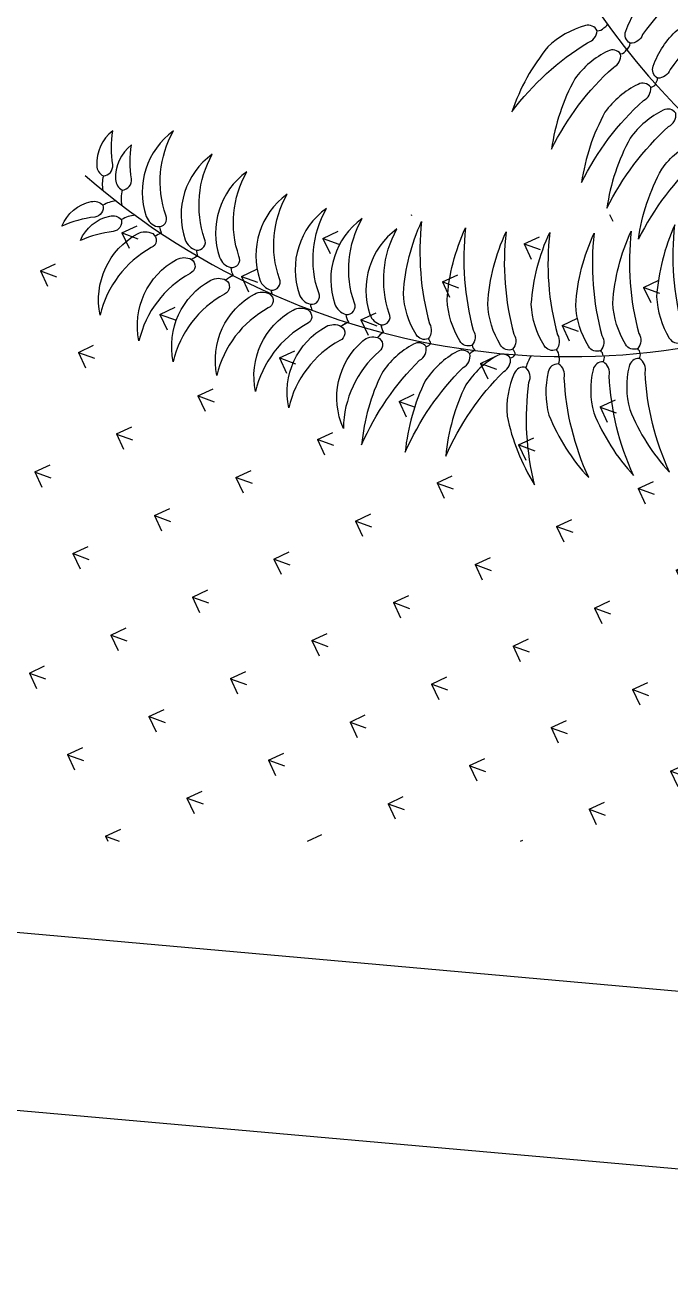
# Model space of a CAD drawing. Extents: x 97.2 to 178.4, y 268.6 to 301.5.
# Drawn here: x 134.713 to 135.26, y 268.776 to 269.833 of the extents above; entities that cross this region are included whole.
import ezdxf

# ---------------------------------------------------------------- set-up
doc = ezdxf.new("R2010")
doc.units = 0
doc.header["$MEASUREMENT"] = 0
for name, color, linetype in [('MURETA', 134, 'CONTINUOUS'), ('PAREDE', 7, 'CONTINUOUS'), ('VEGET', 64, 'CONTINUOUS'), ('VEGET-I', 62, 'CONTINUOUS')]:
    doc.layers.add(name, color=color, linetype=linetype)

# ---------------------------------------------------------------- blocks, each defined once
blk = doc.blocks.new('VEGET-04')
at = {"layer": 'VEGET'}
for points in [[(0.0582, 0.6983, -0.267298), (0.0551, 0.6883, -0.433788), (0.0451, 0.6953, 0.072899), (0.0375, 0.7231, -0.244266)], [(0.046, 0.6826, -0.267298), (0.0429, 0.6727, -0.433788), (0.0329, 0.6796, 0.072899), (0.0253, 0.7074, -0.244266)], [(-0.038, 0.6907, -0.329965), (0.031, 0.659, -0.255249), (0.0311, 0.6462, -0.604197), (0.0192, 0.6474, 0.21371)], [(0.0887, 0.6936, 0.267298), (0.0799, 0.688, 0.433788), (0.0893, 0.6801, -0.072899), (0.1181, 0.6801, 0.244266)], [(0.0768, 0.6776, 0.267298), (0.068, 0.672, 0.433788), (0.0774, 0.6642, -0.072899), (0.1062, 0.6642, 0.244266)], [(-0.0598, 0.6578, -0.329965), (0.0091, 0.6261, -0.255249), (0.0092, 0.6133, -0.604197), (-0.0026, 0.6145, 0.21371)], [(0.1181, 0.6286, 0.329965), (0.0457, 0.6516, 0.255249), (0.037, 0.6422, 0.604197), (0.0466, 0.6351, -0.21371)], [(-0.0774, 0.6288, -0.329965), (-0.0084, 0.597, -0.255249), (-0.0083, 0.5842, -0.604197), (-0.0201, 0.5854, 0.21371)], [(0.0983, 0.5957, 0.329965), (0.0259, 0.6187, 0.255249), (0.0172, 0.6093, 0.604197), (0.0267, 0.6022, -0.21371)], [(-0.0891, 0.5918, -0.329965), (-0.0201, 0.56, -0.255249), (-0.02, 0.5472, -0.604197), (-0.0319, 0.5484, 0.21371)], [(0.0834, 0.5666, 0.329965), (0.011, 0.5895, 0.255249), (0.0024, 0.5801, 0.604197), (0.0119, 0.5731, -0.21371)], [(-0.1027, 0.5591, -0.329965), (-0.0337, 0.5273, -0.255249), (-0.0336, 0.5145, -0.604197), (-0.0454, 0.5157, 0.21371)], [(0.0644, 0.5324, 0.329965), (-0.008, 0.5554, 0.255249), (-0.0167, 0.546, 0.604197), (-0.0072, 0.5389, -0.21371)], [(-0.1166, 0.531, -0.329965), (-0.0476, 0.4993, -0.255249), (-0.0475, 0.4865, -0.604197), (-0.0594, 0.4877, 0.21371)], [(0.0524, 0.4991, 0.329965), (-0.02, 0.5221, 0.255249), (-0.0287, 0.5127, 0.604197), (-0.0192, 0.5056, -0.21371)], [(-0.1339, 0.4847, -0.329965), (-0.0597, 0.4682, -0.255249), (-0.0569, 0.4557, -0.604197), (-0.0687, 0.4544, 0.21371)], [(0.0438, 0.4689, 0.329965), (-0.0286, 0.4919, 0.255249), (-0.0373, 0.4825, 0.604197), (-0.0277, 0.4754, -0.21371)], [(-0.0625, 0.4253, 0.125095), (-0.0873, 0.4522, 0.090715), (-0.1477, 0.4692, -0.094652), (-0.0761, 0.4201, 0.322363), (-0.0645, 0.4146, 0.376832)], [(0.035, 0.4393, 0.329965), (-0.0374, 0.4622, 0.255249), (-0.0461, 0.4528, 0.604197), (-0.0366, 0.4458, -0.21371)], [(0.035, 0.4393, 0.329965), (-0.0374, 0.4622, 0.255249), (-0.0461, 0.4528, 0.604197), (-0.0366, 0.4458, -0.21371)], [(-0.0544, 0.4231, -0.125095), (-0.0194, 0.4339, -0.090715), (0.0414, 0.4184, 0.094652), (-0.0452, 0.4118, -0.322363), (-0.058, 0.4128, -0.376832)], [(-0.0688, 0.3884, 0.125095), (-0.0936, 0.4153, 0.090715), (-0.154, 0.4323, -0.094652), (-0.0824, 0.3832, 0.322363), (-0.0708, 0.3776, 0.376832)], [(-0.0722, 0.3541, 0.125095), (-0.097, 0.3809, 0.090715), (-0.1574, 0.398, -0.094652), (-0.0858, 0.3489, 0.322363), (-0.0742, 0.3433, 0.376832)], [(-0.0598, 0.386, -0.125095), (-0.0249, 0.3968, -0.090715), (0.0359, 0.3812, 0.094652), (-0.0507, 0.3747, -0.322363), (-0.0635, 0.3757, -0.376832)], [(-0.0633, 0.3516, -0.125095), (-0.0283, 0.3624, -0.090715), (0.0325, 0.3469, 0.094652), (-0.0541, 0.3403, -0.322363), (-0.0669, 0.3413, -0.376832)], [(-0.0873, 0.3399, 0.125095), (-0.1234, 0.346, 0.090715), (-0.1816, 0.3227, -0.094652), (-0.0949, 0.3275, 0.322363), (-0.0823, 0.3301, 0.376832)], [(0.2072, 0.2797, 0.125095), (0.1892, 0.3115, 0.090715), (0.1343, 0.3419, -0.094652), (0.1928, 0.2778, 0.322363), (0.2028, 0.2697, 0.376832)], [(-0.0637, 0.3147, -0.125095), (-0.0287, 0.3255, -0.090715), (0.0321, 0.3099, 0.094652), (-0.0545, 0.3034, -0.322363), (-0.0673, 0.3044, -0.376832)], [(-0.086, 0.3112, 0.125095), (-0.1226, 0.3106, 0.090715), (-0.1756, 0.2769, -0.094652), (-0.0912, 0.2976, 0.322363), (-0.0793, 0.3025, 0.376832)], [(0.1857, 0.2606, 0.125095), (0.1622, 0.2886, 0.090715), (0.1027, 0.3084, -0.094652), (0.1719, 0.256, 0.322363), (0.1832, 0.2499, 0.376832)], [(-0.0643, 0.2771, -0.125095), (-0.0294, 0.2879, -0.090715), (0.0314, 0.2723, 0.094652), (-0.0552, 0.2658, -0.322363), (-0.068, 0.2667, -0.376832)], [(-0.0842, 0.2732, 0.125095), (-0.1207, 0.2726, 0.090715), (-0.1737, 0.2389, -0.094652), (-0.0894, 0.2596, 0.322363), (-0.0775, 0.2645, 0.376832)], [(0.1575, 0.2351, 0.125095), (0.1339, 0.2631, 0.090715), (0.0744, 0.2829, -0.094652), (0.1437, 0.2306, 0.322363), (0.155, 0.2244, 0.376832)], [(-0.0626, 0.2457, -0.125095), (-0.0277, 0.2565, -0.090715), (0.0331, 0.2409, 0.094652), (-0.0535, 0.2344, -0.322363), (-0.0663, 0.2353, -0.376832)], [(0.1356, 0.2137, 0.125095), (0.112, 0.2417, 0.090715), (0.0525, 0.2615, -0.094652), (0.1218, 0.2092, 0.322363), (0.1331, 0.2031, 0.376832)], [(-0.0814, 0.2427, 0.125095), (-0.118, 0.2421, 0.090715), (-0.1709, 0.2085, -0.094652), (-0.0866, 0.2291, 0.322363), (-0.0747, 0.234, 0.376832)], [(0.2026, 0.2455, -0.125095), (0.2331, 0.2252, -0.090715), (0.2594, 0.1682, 0.094652), (0.1997, 0.2312, -0.322363), (0.1923, 0.2418, -0.376832)], [(0.1069, 0.1763, -0.322363), (0.0956, 0.1824, 0.094652), (0.0263, 0.2348, -0.090715), (0.0858, 0.215, -0.125095), (0.1094, 0.187, -0.376832)], [(0.173, 0.2222, -0.125095), (0.2035, 0.2019, -0.090715), (0.2298, 0.145, 0.094652), (0.17, 0.208, -0.322363), (0.1627, 0.2185, -0.376832)], [(-0.061, 0.1983, 0.322363), (-0.0482, 0.1973, -0.094652), (0.0384, 0.2039, 0.090715), (-0.0224, 0.2194, 0.125095), (-0.0574, 0.2086, 0.376832)]]:
    blk.add_lwpolyline(points, format="xyb", close=True, dxfattribs=at)
at = {"layer": 'VEGET-I'}
for centre, radius, start, end in [((0.5514, 0.2934), 0.6245, 138.9762, 208.0633), ((0.0318, 0.6746), 0.0271, 5.6437, 30.4748), ((0.0728, 0.6618), 0.0271, 74.8652, 101.1229), ((0.0196, 0.6589), 0.0271, 4.5971, 30.4748), ((0.0609, 0.6459), 0.0271, 74.8652, 102.9519), ((0.012, 0.6318), 0.0208, 20.0813, 36.1042), ((0.0394, 0.6197), 0.0208, 96.7124, 112.4165), ((-0.0076, 0.6008), 0.0208, 20.0813, 36.5308), ((0.0199, 0.5887), 0.0208, 97.4204, 112.4165), ((-0.0241, 0.5708), 0.0208, 20.0813, 40.2871), ((0.005, 0.5595), 0.0208, 97.4204, 117.6262), ((-0.014, 0.5253), 0.0208, 97.4204, 107.24), ((-0.014, 0.5253), 0.0208, 97.4204, 107.24), ((-0.0359, 0.5338), 0.0208, 38.0854, 40.2871), ((-0.026, 0.492), 0.0208, 97.4204, 112.4165), ((-0.026, 0.492), 0.0208, 97.4204, 112.4165), ((-0.0494, 0.5011), 0.0208, 37.7719, 40.2871), ((-0.0494, 0.5011), 0.0208, 37.7719, 40.2871), ((-0.0634, 0.473), 0.0208, 20.819, 40.2871), ((-0.0634, 0.473), 0.0208, 20.0813, 40.2871), ((-0.0346, 0.4619), 0.0208, 97.4204, 117.6262), ((-0.0346, 0.4619), 0.0208, 97.4204, 116.8885), ((-0.0696, 0.4392), 0.0208, 34.2607, 52.4573), ((-0.0434, 0.4322), 0.0208, 97.4204, 117.6262), ((-0.0434, 0.4322), 0.0208, 97.4204, 115.617), ((-0.0575, 0.4162), 0.00719, 193.1088, 230.3146), ((-0.0633, 0.4177), 0.00719, 279.563, 316.7689), ((-0.0754, 0.3717), 0.00754, 12.1557, 52.2869), ((-0.0603, 0.3642), 0.0119, 105.6135, 130.4648), ((0.5746, -0.2448), 0.6245, 98.1002, 146.0996), ((-0.0672, 0.3449), 0.00719, 193.1088, 234.0729), ((-0.0722, 0.3462), 0.00719, 275.8048, 316.7689), ((-0.0928, 0.2923), 0.0392, 58.59, 74.5204), ((-0.0759, 0.3088), 0.00719, 241.2912, 292.5317), ((-0.0726, 0.3093), 0.00719, 265.5284, 316.7689), ((-0.074, 0.2708), 0.00719, 241.2912, 282.2553), ((-0.0732, 0.2717), 0.00719, 275.8048, 316.7689), ((0.21, 0.2696), 0.00719, 179.8974, 231.1379), ((0.212, 0.267), 0.00719, 204.1346, 237.2186), ((0.1903, 0.2512), 0.00719, 190.463, 241.7036), ((0.1928, 0.249), 0.00719, 214.7002, 265.9407), ((-0.0713, 0.2403), 0.00719, 241.2912, 277.9143), ((-0.0716, 0.2403), 0.00719, 280.1458, 316.7689), ((0.162, 0.2257), 0.00719, 190.463, 231.4271), ((0.1632, 0.2257), 0.00719, 224.9766, 265.9407)]:
    blk.add_arc(centre, radius, start, end, dxfattribs=at)

msp = doc.modelspace()

# ---------------------------------------------------------------- hatches: boundary and pattern name
at = {"layer": 'VEGET'}
h = msp.add_hatch(dxfattribs=at)
h.set_pattern_fill('GRASS', color=256, scale=0.003, angle=250, style=0)
h.set_pattern_definition([(340, (364.310583, 201.716123), (0.069060606, 0.03220349), [0.0142875, -0.0934755]), (295, (364.31058, 201.71612), (0.069060653, 0.032203512), [0.0142875, -0.0619125]), (25, (364.31058, 201.71612), (-0.032203512, 0.069060653), [0.0142875, -0.0619125])])
h.paths.add_polyline_path([(134.1017, 269.6722), (134.1017, 269.1413), (136.0707, 269.1413), (136.0707, 270.3555, -0.010172), (136.0353, 270.3478, 0.001488), (136.0707, 270.3612), (136.0707, 270.4071), (135.6317, 270.4071), (135.6317, 269.6722)])

# ---------------------------------------------------------------- linework, layer by layer
at = {"layer": 'MURETA'}
for p, q in [((126.1024, 269.6764), (136.2524, 268.7764)), ((129.9024, 269.4901), (136.1024, 268.9403))]:
    msp.add_line(p, q, dxfattribs=at)

# ---------------------------------------------------------------- block references
at = {"layer": 'PAREDE', "rotation": 90}
msp.add_blockref('VEGET-04', (135.4677, 269.6248), dxfattribs=at)

doc.saveas('drawing.dxf')
